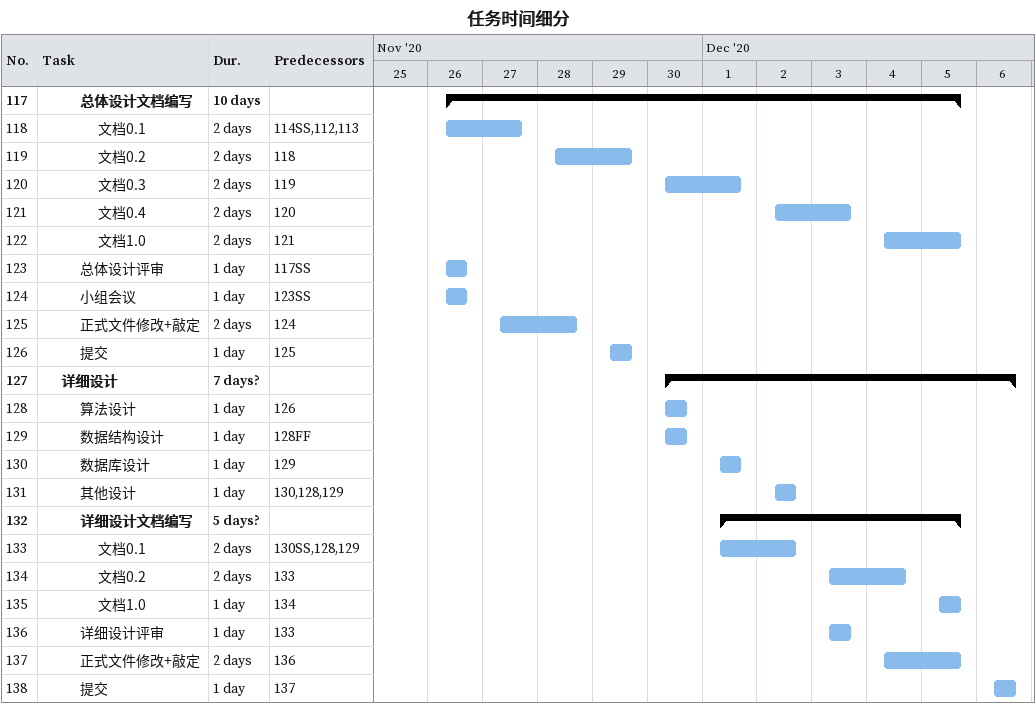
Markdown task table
任务时间细分

| ID | Level | Task | Duration | Start | Finish | Predecessors |
|---|---|---|---|---|---|---|
| 117 | 3 | **总体设计文档编写** | 10d | 2020-11-26 | 2020-12-05 |  |
| 118 | 4 | 文档0.1 | 2d | 2020-11-26 | 2020-11-27 | 114SS, 112, 113 |
| 119 | 4 | 文档0.2 | 2d | 2020-11-28 | 2020-11-29 | 118 |
| 120 | 4 | 文档0.3 | 2d | 2020-11-30 | 2020-12-01 | 119 |
| 121 | 4 | 文档0.4 | 2d | 2020-12-02 | 2020-12-03 | 120 |
| 122 | 4 | 文档1.0 | 2d | 2020-12-04 | 2020-12-05 | 121 |
| 123 | 3 | 总体设计评审 | 1d | 2020-11-26 | 2020-11-26 | 117SS |
| 124 | 3 | 小组会议 | 1d | 2020-11-26 | 2020-11-26 | 123SS |
| 125 | 3 | 正式文件修改+敲定 | 2d | 2020-11-27 | 2020-11-28 | 124 |
| 126 | 3 | 提交 | 1d | 2020-11-29 | 2020-11-29 | 125 |
| 127 | 2 | **详细设计** | 7d? | 2020-11-30 | 2020-12-06 |  |
| 128 | 3 | 算法设计 | 1d | 2020-11-30 | 2020-11-30 | 126 |
| 129 | 3 | 数据结构设计 | 1d | 2020-11-30 | 2020-11-30 | 128FF |
| 130 | 3 | 数据库设计 | 1d | 2020-12-01 | 2020-12-01 | 129 |
| 131 | 3 | 其他设计 | 1d | 2020-12-02 | 2020-12-02 | 130, 128, 129 |
| 132 | 3 | **详细设计文档编写** | 5d? | 2020-12-01 | 2020-12-05 |  |
| 133 | 4 | 文档0.1 | 2d | 2020-12-01 | 2020-12-02 | 130SS, 128, 129 |
| 134 | 4 | 文档0.2 | 2d | 2020-12-03 | 2020-12-04 | 133 |
| 135 | 4 | 文档1.0 | 1d | 2020-12-05 | 2020-12-05 | 134 |
| 136 | 3 | 详细设计评审 | 1d | 2020-12-03 | 2020-12-03 | 133 |
| 137 | 3 | 正式文件修改+敲定 | 2d | 2020-12-04 | 2020-12-05 | 136 |
| 138 | 3 | 提交 | 1d | 2020-12-06 | 2020-12-06 | 137 |
